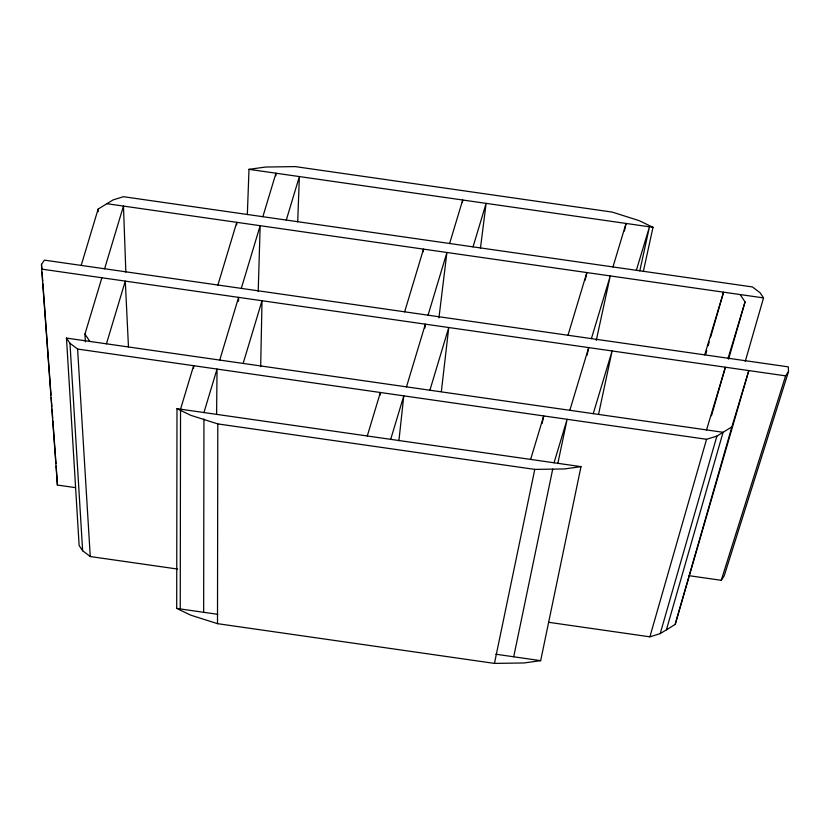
<?xml version="1.0" encoding="UTF-8"?>
<svg xmlns="http://www.w3.org/2000/svg" width="830" height="830" viewBox="0 0 830 830"><rect width="100%" height="100%" fill="white"/><g stroke="black" fill="none" stroke-linecap="round" stroke-linejoin="round"><path stroke-width="1.25" d="M176.697 608.432L176.987 408.682L581 466.647L540.662 660.659L524.052 662.963L494.452 663.398L217.501 623.662L190.589 615.113L176.697 608.432L217.699 614.314M180.245 608.94L180.535 409.19L193.629 365.698L193.597 368.281M203.651 612.301L203.941 418.994M217.501 623.662L217.792 423.912L190.89 415.363L176.987 408.682M216.599 414.263L217.035 369.06L203.941 412.552M238.521 301.249L238.604 297.379L219.732 360.075M260.682 366.59L262.01 300.73L243.149 363.436M236.685 224.909L236.768 222.326L217.896 285.032M258.203 291.527L260.174 225.687L241.302 288.394M247.34 214.617L249 169.341L265.61 167.038L295.221 166.602L612.208 212.086L639.11 220.635L653.013 227.316L643.343 271.441M275.871 175.804L275.965 173.211L262.871 216.703M297.711 221.849L299.371 176.572L286.288 220.064M380.099 395.059L380.379 392.497L367.285 435.989M398.908 440.709L403.785 395.858L390.691 439.35M424.908 328.016L425.354 324.167L406.482 386.873M441.342 391.604L448.76 327.528L429.899 390.225M423.196 251.687L423.518 249.125L404.646 311.821M438.935 317.849L446.924 252.486L428.052 315.182M462.383 202.572L462.715 200.009L449.621 243.501M480.425 248.326L486.121 203.371L473.038 246.863M494.452 663.398L534.779 469.396L564.39 468.95L581 466.647M513.708 656.789L552.718 469.126M542.115 423.508L543.712 415.934L530.629 459.426M557.812 463.514L567.129 419.295L554.035 462.777M587.069 355.188L588.698 347.604L569.826 410.3M598.586 414.17L612.104 350.966L593.232 413.662M585.212 280.146L586.851 272.562L567.99 335.258M596.272 340.425L610.268 275.923L591.396 338.619M624.399 231.01L626.059 223.446L612.965 266.938M639.795 270.922L649.465 226.798L636.371 270.29M649.88 636.828L706.558 439.298L716.892 436.092L731.863 426.921L748.816 370.574L675.174 624.451L660.213 633.622L649.88 636.828L548.474 622.272M660.213 633.622L716.892 436.092M666.407 629.825L723.086 432.295L66.473 338.08L79.141 545.559L82.637 550.747L90.263 556.536L177.547 569.058M675.174 624.451L731.863 426.921M705.645 354.431L706.714 350.696M708.146 345.716L709.225 341.981M710.656 337.001L723.563 292.181L704.701 354.877M711.466 415.726L725.399 367.223L706.538 429.919M728.574 359.162L745.06 301.892L740.121 294.557M745.247 361.403L763.527 297.908L760.031 292.72L752.405 286.941L123.442 196.7L113.108 199.906L98.137 209.067L81.184 265.413M85.407 341.836L84.94 334.106L101.893 277.76M104.601 268.775L123.463 206.079L125.849 272.147M106.437 343.817L125.299 281.121L128.463 346.826M728.107 358.238L745.06 301.892M689.211 575.709L721.249 580.305L785.605 375.855L788.5 371.591L788.313 366.87L44.395 260.132L41.5 264.407L41.687 269.117L57.405 485.052L75.354 487.625M788.5 371.591L724.144 576.03L721.249 580.305M249 169.341L653.013 227.316M106.914 203.703L763.527 297.908M41.687 269.117L785.605 375.855M66.473 338.08L69.969 343.267L77.595 349.057L706.558 439.298M217.792 423.912L534.779 469.396M495.811 654.216L540.662 660.659M84.94 334.106L89.879 341.441M41.5 264.407L41.873 269.584M42.06 272.167L42.724 281.214M42.911 283.798L51.004 394.997M51.19 397.591L51.854 406.638M52.041 409.221L52.705 418.279M52.892 420.862L55.994 463.534M56.181 466.118L57.405 485.052M77.595 349.057L90.263 556.536M69.969 343.267L82.637 550.747M98.137 209.067L98.231 211.66"/></g></svg>
